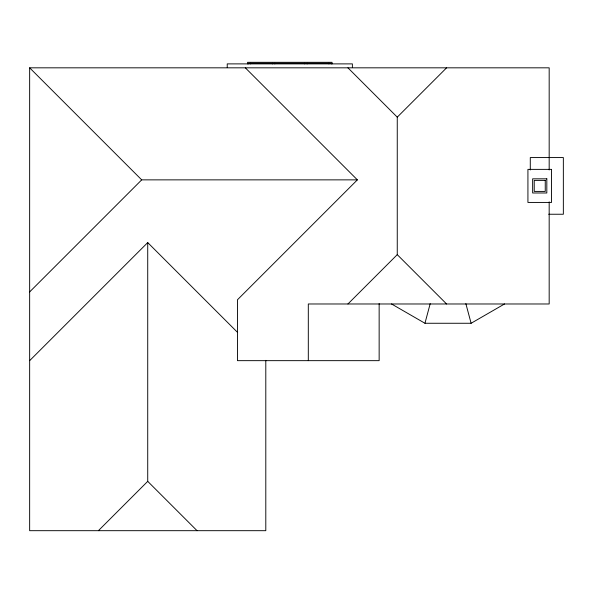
<?xml version="1.0" encoding="UTF-8"?>
<svg xmlns="http://www.w3.org/2000/svg" width="593" height="593" viewBox="0 0 593 593"><rect width="100%" height="100%" fill="white"/><g stroke="black" fill="none" stroke-linecap="round" stroke-linejoin="round"><path stroke-width="0.89" d="M391.521 303.964L424.951 323.267L430.199 303.668M29.65 291.912L141.69 179.864L357.371 179.864L245.332 67.824M29.65 360.655L147.724 242.581L237.637 332.488M446.588 303.979L397.258 254.649L397.258 117.155L446.588 67.824M357.371 179.864L237.459 299.776L237.459 360.655L379.149 360.655L379.149 303.609M98.394 530.683L147.724 481.353L147.724 242.581M347.928 303.979L397.258 254.649M424.951 323.267L471.109 323.267L504.539 303.964M265.797 360.366L265.797 530.683L29.65 530.683L29.65 67.824L549.177 67.824L549.177 169.961M548.725 214.243L563.35 214.243L563.35 157.568L530.29 157.568L530.29 169.961M347.928 67.824L397.258 117.155M29.65 67.824L141.69 179.864M147.724 481.353L197.054 530.683M465.861 303.668L471.109 323.267M549.177 201.842L549.177 303.979L308.308 303.979L308.308 360.655M352.39 67.595L352.39 63.888L227.23 63.888L227.23 67.595M332.05 63.888L332.05 62.317L247.563 62.317L247.563 63.888M331.265 63.888L331.265 63.303L248.348 63.303L248.348 63.888M328.907 63.303L328.907 63.888M307.13 63.303L307.13 63.888M304.765 63.303L304.765 63.888M274.856 63.303L274.856 63.888M272.491 63.303L272.491 63.888M250.713 63.303L250.713 63.888M551.542 169.376L527.926 169.376L527.926 202.435L551.542 202.435L551.542 169.376M546.82 178.819L532.647 178.819L532.647 192.984L546.82 192.984L546.82 178.819M545.249 180.391L534.226 180.391L534.226 191.413L545.249 191.413L545.249 180.391"/></g></svg>
